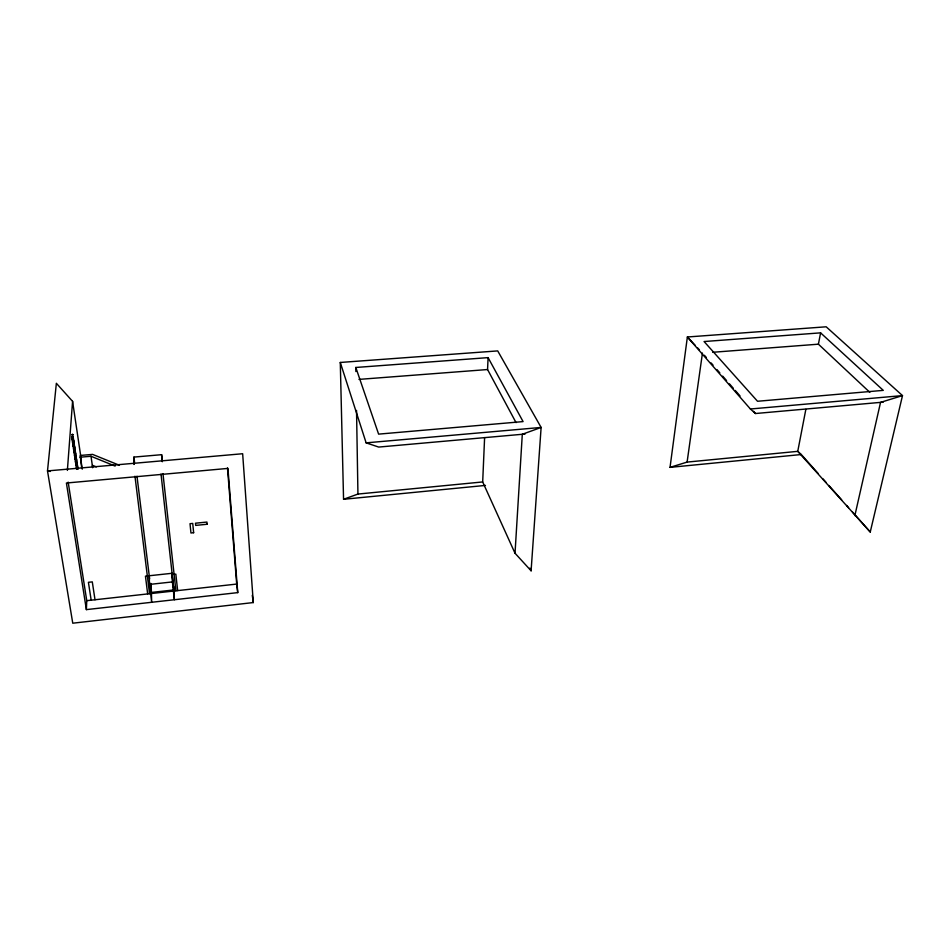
<?xml version="1.0" encoding="UTF-8"?>
<svg xmlns="http://www.w3.org/2000/svg" width="950" height="950" viewBox="0 0 950 950"><rect width="100%" height="100%" fill="white"/><g stroke="black" fill="none" stroke-linecap="round" stroke-linejoin="round"><path stroke-width="1.43" d="M86.379 609.615L66.405 483.016L227.929 468.409L237.749 592.622L86.379 609.615L86.759 600.673L68.174 482.137M485.462 485.414L343.556 499.284L340.29 362.461L497.705 350.906L541.12 427.441L531.097 570.796L515.019 553.232L482.683 481.947L484.607 437.57M516.052 422.631L487.564 369.538L488.086 357.628L355.811 367.472L355.87 371.521M81.748 468.196L80.216 455.454L92.589 454.397L119.332 465.239M515.019 553.232L522.298 434.281L541.12 427.441L366.13 442.854L340.29 362.461M77.484 466.117L77.33 468.564L76.558 468.635M76.534 459.812L76.38 462.246L75.608 462.317L75.763 459.883L76.712 466.189M75.573 453.471L75.418 455.893L74.634 455.952L74.801 453.53L75.668 459.242L76.439 459.183L76.273 461.605L75.501 461.676M75.478 452.829L75.311 455.252L74.539 455.311M71.808 437.297L72.592 437.238L71.808 437.297L76.582 469.276M72.01 434.554L72.782 434.483L72.01 434.554L74.824 453.186M67.367 470.416L72.58 401.351L56.359 383.289L47.5 470.915L72.758 623.2L253.294 602.561L242.654 453.732L47.5 470.915L50.291 471.473M818.045 473.338L801.301 454.527L670.035 467.364L687.373 336.989L826.179 326.8L902.5 395.604L870.248 532.012L797.751 451.345L805.849 409.355M670.035 467.364L687.099 462.092L702.454 353.067M869.832 392.35L818.413 344.185L820.598 332.856L704.081 341.537L757.53 401.268L883.274 390.367L820.598 332.856M854.857 515.589L880.543 402.384L902.5 395.604L750.405 408.999L687.373 336.989L695.412 345.562M343.556 499.284L357.936 494.059L482.683 481.947M86.759 600.673L236.692 584.072L237.749 592.622M151.145 583.526L151.679 602.288L149.471 584.428L172.389 581.923L171.938 573.301L145.445 576.163L147.666 593.928M172.081 574.536L175.833 574.133L177.65 590.615M687.099 462.092L797.751 451.345L801.301 454.527M76.463 468.006L77.235 467.934L77.389 465.488L76.617 465.559M77.093 468.694L77.864 468.635M525.089 434.031L378.694 447.07L366.13 442.854M750.405 408.999L755.452 413.523L883.251 402.135M133.998 464.443L133.926 457.093L161.619 454.682L162.331 461.688M77.009 462.971L76.237 463.042L76.083 465.476L76.855 465.405L76.914 462.341L76.143 462.412L75.988 464.847L76.76 464.776M73.566 448.923L74.349 448.851L74.516 446.452L73.732 446.512L73.672 449.564L74.444 449.492L74.611 447.082L73.839 447.153M80.109 457.211L91.01 456.273L115.116 466.082M72.105 439.244L72.889 439.173M72.378 437.511L73.15 437.439M358.969 379.394L487.564 369.538M712.726 352.284L818.413 344.185M92.304 465.227L96.318 466.878M697.431 347.712L699.438 349.849M822.973 478.883L825.93 482.196M828.887 485.521L841.688 499.914M846.616 505.447L848.587 507.656M852.518 512.086L870.248 532.012M704.377 355.264L706.313 357.461M711.123 362.959L713.058 365.156M716.906 369.55L719.803 372.851M722.689 376.152L726.548 380.546M729.434 383.848L733.293 388.241M735.217 390.438L740.038 395.936M753.528 411.314L755.452 413.523M488.086 357.628L523.082 421.598L378.611 434.126L355.811 367.472M529.862 568.1L531.097 570.796M91.176 600.186L88.409 582.303L92.293 581.887L95.012 599.759M72.592 437.238L77.188 468.124M72.782 434.483L78.043 469.276M72.58 401.351L81.308 459.966M80.418 456.831L82.258 469.169M91.01 456.273L92.661 467.756M252.273 595.282L253.294 602.561M150.314 583.633L151.394 592.432L173.993 589.926L174.052 591.007L161.013 474.026M136.978 476.199L149.625 578.847M150.159 583.253L151.43 593.513M133.926 457.093L134.461 461.463M134.496 462.65L134.14 459.705L134.176 463.909M134.959 476.199L149.542 593.714M171.938 573.301L173.909 591.019M172.389 581.923L174.384 599.735L173.684 586.732M162.973 473.67L175.916 590.793M227.477 467.934L236.918 586.957M161.844 457.282L162.034 461.451M161.619 454.682L161.892 460.512M149.245 575.747L149.471 584.428M356.535 410.436L357.936 494.059M75.953 456.012L75.798 458.434L75.026 458.506L75.192 456.083L75.953 456.012M76.048 456.641L75.893 459.076L75.121 459.135L75.287 456.713L76.048 456.641M74.991 449.647L74.836 452.058L74.052 452.117L74.219 449.706L74.991 449.647M75.097 450.288L74.931 452.699L74.159 452.758L74.314 450.348L75.097 450.288M74.029 443.234L73.862 445.633L73.079 445.704L73.257 443.306L74.029 443.234M74.124 443.876L73.957 446.274L73.186 446.346L73.352 443.947L74.124 443.876M72.77 440.088L72.592 442.474L73.376 442.415L73.542 440.016L72.77 440.088M72.865 440.729L72.687 443.128L73.471 443.056L73.637 440.669L72.865 440.729M73.055 436.798L72.984 439.826L72.2 439.886L72.271 436.858L73.055 436.798M207.136 524.258L195.7 525.398L195.486 523.201L206.934 522.061L207.136 524.258M193.646 532.724L190.95 532.997L190.024 523.699L192.731 523.426L193.646 532.724"/></g></svg>
